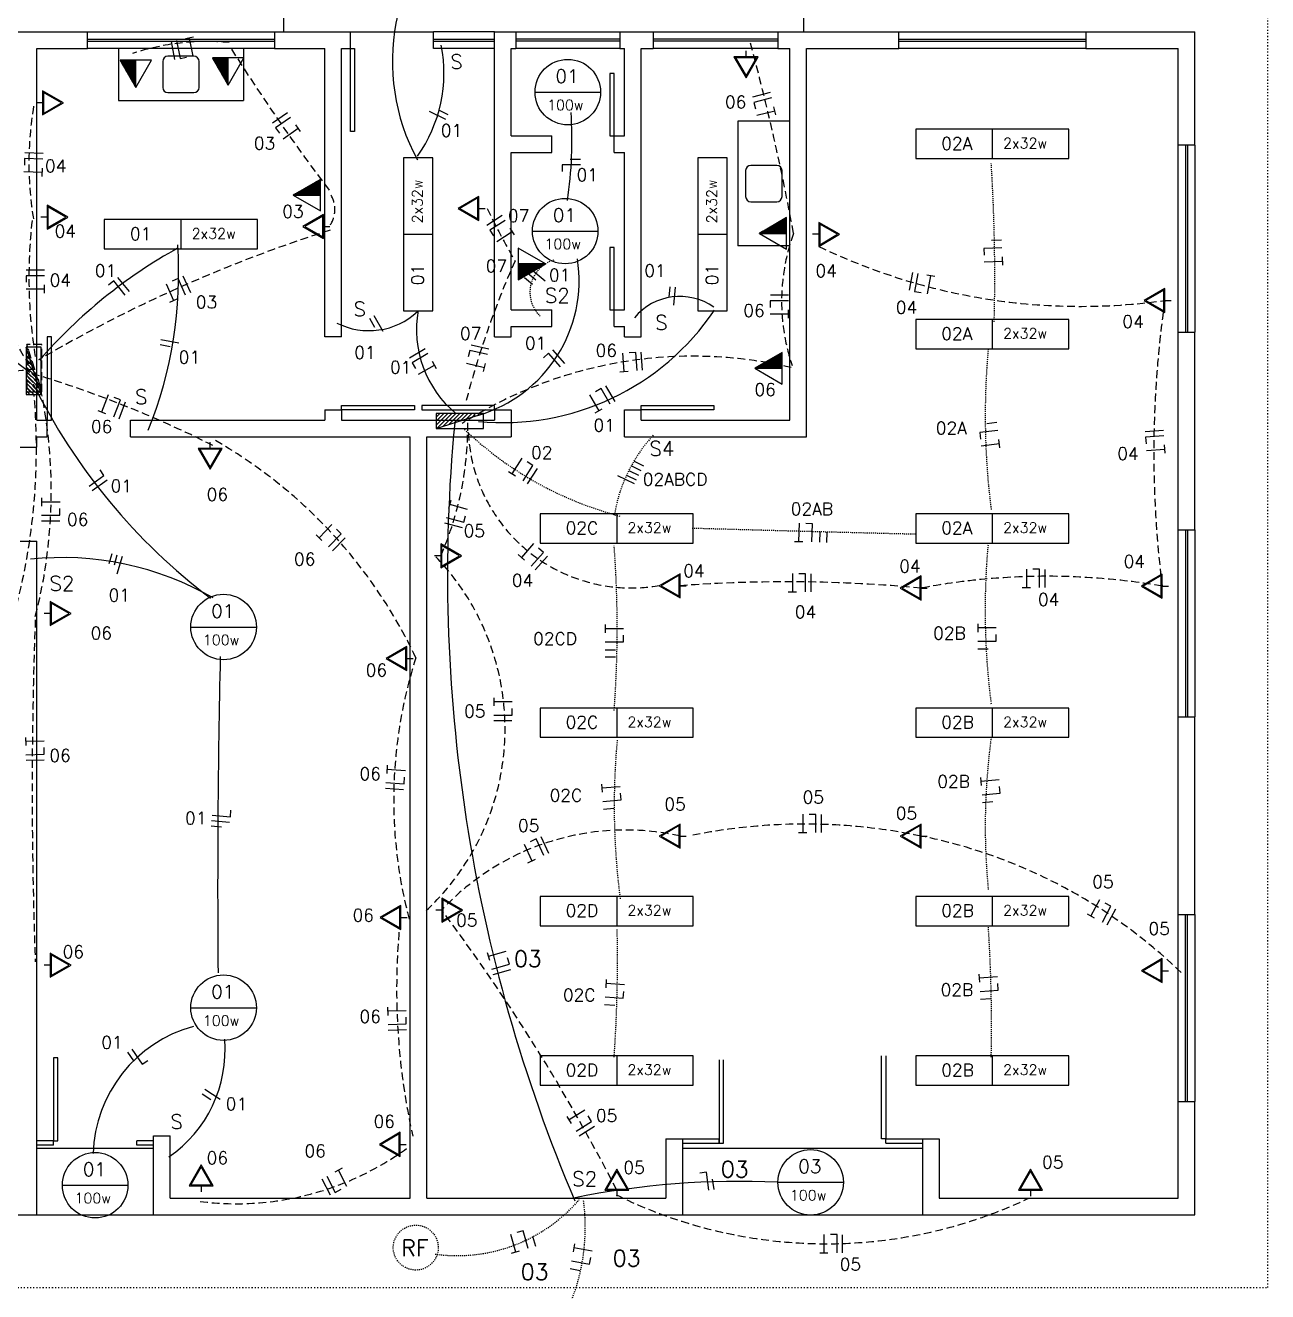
# Model space of a CAD drawing. Extents: x 4776 to 9276, y -14 to 2986.
# Drawn here: x 5489 to 6683, y 991 to 2209 of the extents above; entities that cross this region are included whole.
import ezdxf

# ---------------------------------------------------------------- set-up
doc = ezdxf.new("R2010")
doc.units = 0
doc.header["$MEASUREMENT"] = 0
for name, pattern in [('HIDDEN', [0.375, 0.25, -0.125]), ('HIDDEN22', [3, 1, -1, -1]), ('PONT', [2, 1, -1])]:
    doc.linetypes.add(name, pattern=pattern)
doc.layers.get('0').update_dxf_attribs({"linetype": 'CONTINUOUS'})
for name, color, linetype in [('025PR', 7, 'CONTINUOUS'), ('ELETRICA', 1, 'CONTINUOUS'), ('ELETRIN', 5, 'PONT'), ('ELETRON', 5, 'CONTINUOUS'), ('INTERR', 2, 'CONTINUOUS')]:
    doc.layers.add(name, color=color, linetype=linetype)
doc.styles.add('ROMANS', font='ROMANS.shx')
doc.styles.get("Standard").update_dxf_attribs({"font": 'romans.shx', "width": 0.8})

# ---------------------------------------------------------------- blocks, each defined once
blk = doc.blocks.new('FNT')
at = {"layer": 'ELETRON', "color": 154}
for p, q in [((-8.9, 9), (-8.9, -8.5)), ((-3.6, 8.9), (-3.6, -8.6)), ((13.1, 8.9), (5.2, 8.9)), ((9.1, -8.8), (9.1, 8.9)), ((-3.6, -8.6), (2.8, -8.6))]:
    blk.add_line(p, q, dxfattribs=at)
blk = doc.blocks.new('*X8')
at = {"color": 0}
for p, q in [((14.356, 4.662), (14.568, 4.874)), ((14.358, 4.662), (14.572, 4.876)), ((14.36, 4.662), (14.576, 4.878)), ((14.362, 4.662), (14.581, 4.881)), ((14.364, 4.662), (14.585, 4.883)), ((14.365, 4.662), (14.589, 4.886)), ((14.367, 4.662), (14.593, 4.888)), ((14.369, 4.662), (14.597, 4.891)), ((14.371, 4.662), (14.602, 4.893)), ((14.372, 4.662), (14.606, 4.895)), ((14.374, 4.662), (14.61, 4.898)), ((14.376, 4.662), (14.614, 4.9)), ((14.378, 4.662), (14.618, 4.903)), ((14.379, 4.662), (14.622, 4.905)), ((14.381, 4.662), (14.627, 4.907)), ((14.383, 4.662), (14.631, 4.91)), ((14.385, 4.662), (14.635, 4.912)), ((14.386, 4.662), (14.639, 4.915)), ((14.388, 4.662), (14.643, 4.917)), ((14.39, 4.662), (14.648, 4.92)), ((14.392, 4.662), (14.652, 4.922)), ((14.394, 4.662), (14.656, 4.924)), ((14.395, 4.662), (14.66, 4.927)), ((14.397, 4.662), (14.664, 4.929)), ((14.399, 4.662), (14.668, 4.932)), ((14.401, 4.662), (14.673, 4.934)), ((14.402, 4.662), (14.677, 4.936)), ((14.404, 4.662), (14.681, 4.939)), ((14.406, 4.662), (14.685, 4.941)), ((14.408, 4.662), (14.689, 4.944)), ((14.409, 4.662), (14.694, 4.946)), ((14.411, 4.662), (14.698, 4.949)), ((14.413, 4.662), (14.702, 4.951)), ((14.415, 4.662), (14.706, 4.953)), ((14.417, 4.662), (14.71, 4.956)), ((14.418, 4.662), (14.714, 4.958)), ((14.42, 4.662), (14.719, 4.961)), ((14.422, 4.662), (14.723, 4.963)), ((14.424, 4.662), (14.726, 4.964)), ((14.425, 4.662), (14.726, 4.962)), ((14.427, 4.662), (14.726, 4.961)), ((14.429, 4.662), (14.726, 4.959)), ((14.431, 4.662), (14.726, 4.957)), ((14.432, 4.662), (14.726, 4.955)), ((14.434, 4.662), (14.726, 4.954)), ((14.436, 4.662), (14.726, 4.952)), ((14.438, 4.662), (14.726, 4.95)), ((14.44, 4.662), (14.726, 4.948)), ((14.441, 4.662), (14.726, 4.947)), ((14.443, 4.662), (14.726, 4.945)), ((14.445, 4.662), (14.726, 4.943)), ((14.447, 4.662), (14.726, 4.941)), ((14.448, 4.662), (14.726, 4.939)), ((14.45, 4.662), (14.726, 4.938)), ((14.452, 4.662), (14.726, 4.936)), ((14.454, 4.662), (14.726, 4.934)), ((14.455, 4.662), (14.726, 4.932)), ((14.457, 4.662), (14.726, 4.931)), ((14.459, 4.662), (14.726, 4.929)), ((14.461, 4.662), (14.726, 4.927)), ((14.463, 4.662), (14.726, 4.925)), ((14.464, 4.662), (14.726, 4.924)), ((14.466, 4.662), (14.726, 4.922)), ((14.468, 4.662), (14.726, 4.92)), ((14.47, 4.662), (14.726, 4.918)), ((14.471, 4.662), (14.726, 4.917)), ((14.473, 4.662), (14.726, 4.915)), ((14.475, 4.662), (14.726, 4.913)), ((14.477, 4.662), (14.726, 4.911)), ((14.478, 4.662), (14.726, 4.909)), ((14.48, 4.662), (14.726, 4.908)), ((14.482, 4.662), (14.726, 4.906)), ((14.484, 4.662), (14.726, 4.904)), ((14.485, 4.662), (14.726, 4.902)), ((14.487, 4.662), (14.726, 4.901)), ((14.489, 4.662), (14.726, 4.899)), ((14.491, 4.662), (14.726, 4.897)), ((14.493, 4.662), (14.726, 4.895)), ((14.494, 4.662), (14.726, 4.894)), ((14.496, 4.662), (14.726, 4.892)), ((14.498, 4.662), (14.726, 4.89)), ((14.5, 4.662), (14.726, 4.888)), ((14.501, 4.662), (14.726, 4.886)), ((14.503, 4.662), (14.726, 4.885)), ((14.505, 4.662), (14.726, 4.883)), ((14.507, 4.662), (14.726, 4.881)), ((14.508, 4.662), (14.726, 4.879)), ((14.51, 4.662), (14.726, 4.878)), ((14.512, 4.662), (14.726, 4.876)), ((14.514, 4.662), (14.726, 4.874)), ((14.203, 4.662), (14.204, 4.664)), ((14.204, 4.662), (14.208, 4.666)), ((14.206, 4.662), (14.213, 4.668)), ((14.208, 4.662), (14.217, 4.671)), ((14.21, 4.662), (14.221, 4.673)), ((14.211, 4.662), (14.225, 4.676)), ((14.213, 4.662), (14.229, 4.678)), ((14.215, 4.662), (14.233, 4.68)), ((14.217, 4.662), (14.238, 4.683)), ((14.219, 4.662), (14.242, 4.685)), ((14.22, 4.662), (14.246, 4.688)), ((14.222, 4.662), (14.25, 4.69)), ((14.224, 4.662), (14.254, 4.693)), ((14.226, 4.662), (14.259, 4.695)), ((14.227, 4.662), (14.263, 4.697)), ((14.229, 4.662), (14.267, 4.7)), ((14.231, 4.662), (14.271, 4.702)), ((14.233, 4.662), (14.275, 4.705)), ((14.234, 4.662), (14.279, 4.707)), ((14.236, 4.662), (14.284, 4.709)), ((14.238, 4.662), (14.288, 4.712)), ((14.24, 4.662), (14.292, 4.714)), ((14.242, 4.662), (14.296, 4.717)), ((14.243, 4.662), (14.3, 4.719)), ((14.245, 4.662), (14.305, 4.722)), ((14.247, 4.662), (14.309, 4.724)), ((14.249, 4.662), (14.313, 4.726)), ((14.25, 4.662), (14.317, 4.729)), ((14.252, 4.662), (14.321, 4.731)), ((14.254, 4.662), (14.325, 4.734)), ((14.256, 4.662), (14.33, 4.736)), ((14.257, 4.662), (14.334, 4.738)), ((14.259, 4.662), (14.338, 4.741)), ((14.261, 4.662), (14.342, 4.743)), ((14.263, 4.662), (14.346, 4.746)), ((14.265, 4.662), (14.351, 4.748)), ((14.266, 4.662), (14.355, 4.75)), ((14.268, 4.662), (14.359, 4.753)), ((14.27, 4.662), (14.363, 4.755)), ((14.272, 4.662), (14.367, 4.758)), ((14.273, 4.662), (14.372, 4.76)), ((14.275, 4.662), (14.376, 4.763)), ((14.277, 4.662), (14.38, 4.765)), ((14.279, 4.662), (14.384, 4.767)), ((14.28, 4.662), (14.388, 4.77)), ((14.282, 4.662), (14.392, 4.772)), ((14.284, 4.662), (14.397, 4.775)), ((14.286, 4.662), (14.401, 4.777)), ((14.288, 4.662), (14.405, 4.779)), ((14.289, 4.662), (14.409, 4.782)), ((14.291, 4.662), (14.413, 4.784)), ((14.293, 4.662), (14.418, 4.787)), ((14.295, 4.662), (14.422, 4.789)), ((14.296, 4.662), (14.426, 4.792)), ((14.298, 4.662), (14.43, 4.794)), ((14.3, 4.662), (14.434, 4.796)), ((14.302, 4.662), (14.438, 4.799)), ((14.303, 4.662), (14.443, 4.801)), ((14.305, 4.662), (14.447, 4.804)), ((14.307, 4.662), (14.451, 4.806)), ((14.309, 4.662), (14.455, 4.808)), ((14.31, 4.662), (14.459, 4.811)), ((14.312, 4.662), (14.464, 4.813)), ((14.314, 4.662), (14.468, 4.816)), ((14.316, 4.662), (14.472, 4.818)), ((14.318, 4.662), (14.476, 4.821)), ((14.319, 4.662), (14.48, 4.823)), ((14.321, 4.662), (14.484, 4.825)), ((14.323, 4.662), (14.489, 4.828)), ((14.325, 4.662), (14.493, 4.83)), ((14.326, 4.662), (14.497, 4.833)), ((14.328, 4.662), (14.501, 4.835)), ((14.33, 4.662), (14.505, 4.837)), ((14.332, 4.662), (14.51, 4.84)), ((14.333, 4.662), (14.514, 4.842)), ((14.335, 4.662), (14.518, 4.845)), ((14.337, 4.662), (14.522, 4.847)), ((14.339, 4.662), (14.526, 4.85)), ((14.341, 4.662), (14.53, 4.852)), ((14.342, 4.662), (14.535, 4.854)), ((14.344, 4.662), (14.539, 4.857)), ((14.346, 4.662), (14.543, 4.859)), ((14.348, 4.662), (14.547, 4.862)), ((14.349, 4.662), (14.551, 4.864)), ((14.351, 4.662), (14.556, 4.866)), ((14.353, 4.662), (14.56, 4.869)), ((14.355, 4.662), (14.564, 4.871)), ((14.516, 4.662), (14.726, 4.872)), ((14.517, 4.662), (14.726, 4.871)), ((14.519, 4.662), (14.726, 4.869)), ((14.521, 4.662), (14.726, 4.867)), ((14.523, 4.662), (14.726, 4.865)), ((14.524, 4.662), (14.726, 4.863)), ((14.526, 4.662), (14.726, 4.862)), ((14.528, 4.662), (14.726, 4.86)), ((14.53, 4.662), (14.726, 4.858)), ((14.531, 4.662), (14.726, 4.856)), ((14.533, 4.662), (14.726, 4.855)), ((14.535, 4.662), (14.726, 4.853)), ((14.537, 4.662), (14.726, 4.851)), ((14.539, 4.662), (14.726, 4.849)), ((14.54, 4.662), (14.726, 4.848)), ((14.542, 4.662), (14.726, 4.846)), ((14.544, 4.662), (14.726, 4.844)), ((14.546, 4.662), (14.726, 4.842)), ((14.547, 4.662), (14.726, 4.84)), ((14.549, 4.662), (14.726, 4.839)), ((14.551, 4.662), (14.726, 4.837)), ((14.553, 4.662), (14.726, 4.835)), ((14.554, 4.662), (14.726, 4.833)), ((14.556, 4.662), (14.726, 4.832)), ((14.558, 4.662), (14.726, 4.83)), ((14.56, 4.662), (14.726, 4.828)), ((14.562, 4.662), (14.726, 4.826)), ((14.563, 4.662), (14.726, 4.825)), ((14.565, 4.662), (14.726, 4.823)), ((14.567, 4.662), (14.726, 4.821)), ((14.569, 4.662), (14.726, 4.819)), ((14.57, 4.662), (14.726, 4.818)), ((14.572, 4.662), (14.726, 4.816)), ((14.574, 4.662), (14.726, 4.814)), ((14.576, 4.662), (14.726, 4.812)), ((14.577, 4.662), (14.726, 4.81)), ((14.579, 4.662), (14.726, 4.809)), ((14.581, 4.662), (14.726, 4.807)), ((14.583, 4.662), (14.726, 4.805)), ((14.584, 4.662), (14.726, 4.803)), ((14.586, 4.662), (14.726, 4.802)), ((14.588, 4.662), (14.726, 4.8)), ((14.59, 4.662), (14.726, 4.798)), ((14.592, 4.662), (14.726, 4.796)), ((14.593, 4.662), (14.726, 4.795)), ((14.595, 4.662), (14.726, 4.793)), ((14.597, 4.662), (14.726, 4.791)), ((14.599, 4.662), (14.726, 4.789)), ((14.6, 4.662), (14.726, 4.787)), ((14.602, 4.662), (14.726, 4.786)), ((14.604, 4.662), (14.726, 4.784)), ((14.606, 4.662), (14.726, 4.782)), ((14.607, 4.662), (14.726, 4.78)), ((14.609, 4.662), (14.726, 4.779)), ((14.611, 4.662), (14.726, 4.777)), ((14.613, 4.662), (14.726, 4.775)), ((14.615, 4.662), (14.726, 4.773)), ((14.616, 4.662), (14.726, 4.772)), ((14.618, 4.662), (14.726, 4.77)), ((14.62, 4.662), (14.726, 4.768)), ((14.622, 4.662), (14.726, 4.766)), ((14.623, 4.662), (14.726, 4.764)), ((14.625, 4.662), (14.726, 4.763)), ((14.627, 4.662), (14.726, 4.761)), ((14.629, 4.662), (14.726, 4.759)), ((14.63, 4.662), (14.726, 4.757)), ((14.632, 4.662), (14.726, 4.756)), ((14.634, 4.662), (14.726, 4.754)), ((14.636, 4.662), (14.726, 4.752)), ((14.638, 4.662), (14.726, 4.75)), ((14.639, 4.662), (14.726, 4.749)), ((14.641, 4.662), (14.726, 4.747)), ((14.643, 4.662), (14.726, 4.745)), ((14.645, 4.662), (14.726, 4.743)), ((14.646, 4.662), (14.726, 4.741)), ((14.648, 4.662), (14.726, 4.74)), ((14.65, 4.662), (14.726, 4.738)), ((14.652, 4.662), (14.726, 4.736)), ((14.653, 4.662), (14.726, 4.734)), ((14.655, 4.662), (14.726, 4.733)), ((14.657, 4.662), (14.726, 4.731)), ((14.659, 4.662), (14.726, 4.729)), ((14.661, 4.662), (14.726, 4.727)), ((14.662, 4.662), (14.726, 4.726)), ((14.664, 4.662), (14.726, 4.724)), ((14.666, 4.662), (14.726, 4.722)), ((14.668, 4.662), (14.726, 4.72)), ((14.669, 4.662), (14.726, 4.719)), ((14.671, 4.662), (14.726, 4.717)), ((14.673, 4.662), (14.726, 4.715)), ((14.675, 4.662), (14.726, 4.713)), ((14.676, 4.662), (14.726, 4.711)), ((14.678, 4.662), (14.726, 4.71)), ((14.68, 4.662), (14.726, 4.708)), ((14.682, 4.662), (14.726, 4.706)), ((14.683, 4.662), (14.726, 4.704)), ((14.685, 4.662), (14.726, 4.703)), ((14.687, 4.662), (14.726, 4.701)), ((14.689, 4.662), (14.726, 4.699)), ((14.691, 4.662), (14.726, 4.697)), ((14.692, 4.662), (14.726, 4.696)), ((14.694, 4.662), (14.726, 4.694)), ((14.696, 4.662), (14.726, 4.692)), ((14.698, 4.662), (14.726, 4.69)), ((14.699, 4.662), (14.726, 4.688)), ((14.701, 4.662), (14.726, 4.687)), ((14.703, 4.662), (14.726, 4.685)), ((14.705, 4.662), (14.726, 4.683)), ((14.706, 4.662), (14.726, 4.681)), ((14.708, 4.662), (14.726, 4.68)), ((14.71, 4.662), (14.726, 4.678)), ((14.712, 4.662), (14.726, 4.676)), ((14.714, 4.662), (14.726, 4.674)), ((14.715, 4.662), (14.726, 4.673)), ((14.717, 4.662), (14.726, 4.671)), ((14.719, 4.662), (14.726, 4.669)), ((14.721, 4.662), (14.726, 4.667)), ((14.722, 4.662), (14.726, 4.665)), ((14.724, 4.662), (14.726, 4.664))]:
    blk.add_line(p, q, dxfattribs=at)
blk = doc.blocks.new('TMEDIA')
at = {"layer": 'ELETRICA'}
blk.add_line((-0.524, 0), (0, 0), dxfattribs=at)
blk.add_lwpolyline([(-0.524, 0), (0, -0.303), (0, 0.303)], close=True, dxfattribs=at)
blk.add_blockref('*X8', (-14.726, -4.662), dxfattribs=at)
blk = doc.blocks.new('TM')
at = {"xscale": 50, "yscale": 50, "zscale": 50}
blk.add_blockref('TMEDIA', (0, 0), dxfattribs=at)
blk = doc.blocks.new('TB')
at = {"layer": 'ELETRON', "linetype": 'CONTINUOUS'}
for p, q in [((0.9, 11.6), (-19.1, 0)), ((0, 10.1), (-17.3, 0)), ((-17.3, 0), (0, -9.9)), ((0, -9.9), (0, 10.1)), ((0, 0), (6.8, 0)), ((0.9, -11.5), (0.9, 11.6)), ((-19.1, 0), (0.9, -11.5))]:
    blk.add_line(p, q, dxfattribs=at)

msp = doc.modelspace()

# ---------------------------------------------------------------- linework, layer by layer
for p, q in [((5736.9, 2682.5), (5736.9, 2202.5)), ((6236.9, 2682.5), (6236.9, 2202.5)), ((5110.4, 2202.5), (5548.4, 2202.5)), ((5548.4, 2202.5), (5728.4, 2202.5)), ((5548.4, 2186.5), (5548.4, 2202.5)), ((5548.4, 2195.5), (5728.4, 2195.5)), ((5548.4, 2193.5), (5728.4, 2193.5)), ((5728.4, 2202.5), (5728.4, 2186.5)), ((5728.4, 2202.5), (5801.4, 2202.5)), ((5801.4, 2202.5), (5881.4, 2202.5)), ((5801.4, 2186.5), (5801.4, 2202.5)), ((5939.9, 2202.5), (5881.4, 2202.5)), ((5881.4, 2186.5), (5881.4, 2202.5)), ((5881.4, 2195.5), (5939.9, 2195.5)), ((5881.4, 2193.5), (5939.9, 2193.5)), ((5939.9, 1909), (5939.9, 2202.5)), ((5939.9, 2202.5), (5960.4, 2202.5)), ((5960.4, 2202.5), (6060.4, 2202.5)), ((5960.4, 2202.5), (5960.4, 2186.5)), ((6060.4, 2195.5), (5960.4, 2195.5)), ((6060.4, 2193.5), (5960.4, 2193.5)), ((6060.4, 2202.5), (6092.4, 2202.5)), ((6060.4, 2202.5), (6060.4, 2186.5)), ((6092.4, 2202.5), (6212.4, 2202.5)), ((6092.4, 2202.5), (6092.4, 2186.5)), ((6212.4, 2195.5), (6092.4, 2195.5)), ((6212.4, 2193.5), (6092.4, 2193.5)), ((6212.4, 2202.5), (6328.6, 2202.5)), ((6212.4, 2202.5), (6212.4, 2186.5)), ((6328.6, 2202.5), (6508.6, 2202.5)), ((6328.6, 2186.5), (6328.6, 2202.5)), ((6328.6, 2195.5), (6508.6, 2195.5)), ((6328.6, 2193.5), (6508.6, 2193.5)), ((6508.6, 2202.5), (6613.4, 2202.5)), ((6508.6, 2202.5), (6508.6, 2186.5)), ((6613.4, 2093.5), (6613.4, 2202.5)), ((5499.9, 1829), (5499.9, 2186.5)), ((5499.9, 2186.5), (5548.4, 2186.5)), ((5728.4, 2186.5), (5548.4, 2186.5)), ((5578.4, 2186.5), (5578.4, 2136.5)), ((5698.4, 2186.5), (5698.4, 2136.5)), ((5728.4, 2186.5), (5776.9, 2186.5)), ((5728.4, 2186.5), (5776.9, 2186.5)), ((5776.9, 1909), (5776.9, 2186.5)), ((5792.9, 1909), (5792.9, 2186.5)), ((5792.9, 2186.5), (5801.4, 2186.5)), ((5801.4, 2106.5), (5801.4, 2186.5)), ((5801.4, 2186.5), (5805.4, 2186.5)), ((5805.4, 2186.5), (5805.4, 2106.5)), ((5939.9, 2186.5), (5881.4, 2186.5)), ((5955.9, 2102.5), (5955.9, 2186.5)), ((5955.9, 2186.5), (5960.4, 2186.5)), ((6060.4, 2186.5), (5960.4, 2186.5)), ((6060.4, 2186.5), (6064.9, 2186.5)), ((6064.9, 2102.5), (6064.9, 2186.5)), ((6080.9, 1909), (6080.9, 2186.5)), ((6080.9, 2186.5), (6092.4, 2186.5)), ((6212.4, 2186.5), (6092.4, 2186.5)), ((6212.4, 2186.5), (6223.9, 2186.5)), ((6223.9, 1829), (6223.9, 2186.5)), ((6239.9, 1813), (6239.9, 2186.5)), ((6239.9, 2186.5), (6328.6, 2186.5)), ((6508.6, 2186.5), (6328.6, 2186.5)), ((6508.6, 2186.5), (6597.4, 2186.5)), ((6597.4, 2093.5), (6597.4, 2186.5)), ((5620.9, 2174), (5620.9, 2149)), ((5650.9, 2179), (5625.9, 2179)), ((5655.9, 2149), (5655.9, 2174)), ((6050.9, 2162.5), (6050.9, 2102.5)), ((6054.9, 2162.5), (6050.9, 2162.5)), ((6054.9, 2102.5), (6054.9, 2162.5)), ((5578.4, 2136.5), (5698.4, 2136.5)), ((5625.9, 2144), (5650.9, 2144)), ((6173.9, 2116.5), (6173.9, 1996.5)), ((6223.9, 2116.5), (6173.9, 2116.5)), ((5805.4, 2106.5), (5801.4, 2106.5)), ((5955.9, 2102.5), (5994.9, 2102.5)), ((5994.9, 2086.5), (5994.9, 2102.5)), ((6050.9, 2102.5), (6054.9, 2102.5)), ((6054.9, 2086.5), (6054.9, 2102.5)), ((6054.9, 2102.5), (6064.9, 2102.5)), ((5955.9, 1935), (5955.9, 2086.5)), ((5955.9, 2086.5), (5994.9, 2086.5)), ((6054.9, 2086.5), (6064.9, 2086.5)), ((6064.9, 1935), (6064.9, 2086.5)), ((6597.4, 1913.5), (6597.4, 2093.5)), ((6613.4, 2093.5), (6597.4, 2093.5)), ((6604.4, 2093.5), (6604.4, 1913.5)), ((6606.4, 2093.5), (6606.4, 1913.5)), ((6613.4, 2093.5), (6613.4, 1913.5)), ((6211.4, 2074), (6186.4, 2074)), ((6181.4, 2069), (6181.4, 2044)), ((6216.4, 2044), (6216.4, 2069)), ((6186.4, 2039), (6211.4, 2039)), ((6054.9, 1995), (6050.9, 1995)), ((6050.9, 1995), (6050.9, 1935)), ((6054.9, 1935), (6054.9, 1995)), ((6223.9, 1996.5), (6173.9, 1996.5)), ((5955.9, 1935), (5994.9, 1935)), ((5994.9, 1919), (5994.9, 1935)), ((6050.9, 1935), (6054.9, 1935)), ((6054.9, 1935), (6064.9, 1935)), ((6054.9, 1919), (6054.9, 1935)), ((5955.9, 1909), (5955.9, 1919)), ((5955.9, 1919), (5994.9, 1919)), ((6054.9, 1919), (6064.9, 1919)), ((6064.9, 1909), (6064.9, 1919)), ((6597.4, 1723.5), (6597.4, 1913.5)), ((6597.4, 1913.5), (6613.4, 1913.5)), ((6613.4, 1723.5), (6613.4, 1913.5)), ((5509.9, 1909), (5509.9, 1829)), ((5513.9, 1909), (5509.9, 1909)), ((5513.9, 1829), (5513.9, 1909)), ((5792.9, 1909), (5776.9, 1909)), ((5939.9, 1909), (5955.9, 1909)), ((6064.9, 1909), (6080.9, 1909)), ((5792.9, 1843), (5862.9, 1843)), ((5792.9, 1839), (5792.9, 1843)), ((5862.9, 1843), (5862.9, 1839)), ((5939.9, 1843), (5869.9, 1843)), ((5869.9, 1843), (5869.9, 1839)), ((5939.9, 1839), (5939.9, 1843)), ((6080.9, 1843), (6150.9, 1843)), ((6080.9, 1839), (6080.9, 1843)), ((6150.9, 1843), (6150.9, 1839)), ((5499.9, 1829), (5509.9, 1829)), ((5509.9, 1813), (5509.9, 1829)), ((5509.9, 1829), (5513.9, 1829)), ((5589.9, 1829), (5776.9, 1829)), ((5589.9, 1813), (5589.9, 1829)), ((5776.9, 1839), (5776.9, 1829)), ((5776.9, 1839), (5792.9, 1839)), ((5862.9, 1839), (5792.9, 1839)), ((5792.9, 1839), (5792.9, 1829)), ((5792.9, 1829), (5939.9, 1829)), ((5869.9, 1839), (5939.9, 1839)), ((5939.9, 1839), (5955.9, 1839)), ((5939.9, 1839), (5939.9, 1829)), ((5955.9, 1839), (5955.9, 1813)), ((6064.9, 1813), (6064.9, 1839)), ((6064.9, 1839), (6080.9, 1839)), ((6150.9, 1839), (6080.9, 1839)), ((6080.9, 1829), (6080.9, 1839)), ((6080.9, 1829), (6223.9, 1829)), ((5483.9, 1803), (5499.9, 1803)), ((5499.9, 1803), (5499.9, 1813)), ((5499.9, 1813), (5509.9, 1813)), ((5589.9, 1813), (5858.9, 1813)), ((5858.9, 1080.5), (5858.9, 1813)), ((5874.9, 1080.5), (5874.9, 1813)), ((5874.9, 1813), (5955.9, 1813)), ((6064.9, 1813), (6239.9, 1813)), ((6597.4, 1543.5), (6597.4, 1723.5)), ((6597.4, 1723.5), (6613.4, 1723.5)), ((6604.4, 1723.5), (6604.4, 1543.5)), ((6606.4, 1723.5), (6606.4, 1543.5)), ((6613.4, 1723.5), (6613.4, 1543.5)), ((5483.9, 1712.5), (5499.9, 1712.5)), ((5499.9, 1064.5), (5499.9, 1712.5)), ((6597.4, 1353.5), (6597.4, 1543.5)), ((6597.4, 1543.5), (6613.4, 1543.5)), ((6613.4, 1353.5), (6613.4, 1543.5)), ((6597.4, 1173.5), (6597.4, 1353.5)), ((6597.4, 1353.5), (6613.4, 1353.5)), ((6604.4, 1173.5), (6604.4, 1353.5)), ((6606.4, 1173.5), (6606.4, 1353.5)), ((6613.4, 1353.5), (6613.4, 1173.5)), ((5515.9, 1215.5), (5515.9, 1135.5)), ((5519.9, 1215.5), (5515.9, 1215.5)), ((5519.9, 1135.5), (5519.9, 1215.5)), ((6156.1, 1213.5), (6156.1, 1133.5)), ((6160.1, 1133.5), (6160.1, 1213.5)), ((6312.1, 1137.5), (6312.1, 1217.5)), ((6316.1, 1217.5), (6316.1, 1137.5)), ((6597.4, 1173.5), (6613.4, 1173.5)), ((6597.4, 1080.5), (6597.4, 1173.5)), ((6613.4, 1064.5), (6613.4, 1173.5)), ((5515.9, 1135.5), (5499.9, 1135.5)), ((5515.9, 1131.5), (5515.9, 1135.5)), ((5515.9, 1135.5), (5519.9, 1135.5)), ((5611.9, 1135.5), (5595.9, 1135.5)), ((5595.9, 1131.5), (5595.9, 1135.5)), ((5611.9, 1064.5), (5611.9, 1140.5)), ((5611.9, 1140.5), (5627.9, 1140.5)), ((5627.9, 1080.5), (5627.9, 1140.5)), ((6104.6, 1137.5), (6120.6, 1137.5)), ((6104.6, 1137.5), (6104.6, 1080.5)), ((6120.6, 1137.5), (6120.6, 1064.5)), ((6120.6, 1137.5), (6156.1, 1137.5)), ((6120.6, 1133.5), (6156.1, 1133.5)), ((6156.1, 1133.5), (6156.1, 1137.5)), ((6156.1, 1133.5), (6160.1, 1133.5)), ((6316.1, 1137.5), (6312.1, 1137.5)), ((6316.1, 1133.5), (6316.1, 1137.5)), ((6316.1, 1137.5), (6351.6, 1137.5)), ((6316.1, 1133.5), (6351.6, 1133.5)), ((6351.6, 1137.5), (6351.6, 1064.5)), ((6351.6, 1137.5), (6367.6, 1137.5)), ((6367.6, 1137.5), (6367.6, 1080.5)), ((5515.9, 1131.5), (5499.9, 1131.5)), ((5499.9, 1128.5), (5611.9, 1128.5)), ((5611.9, 1131.5), (5595.9, 1131.5)), ((6120.6, 1128.5), (6351.6, 1128.5)), ((5627.9, 1080.5), (5858.9, 1080.5)), ((5874.9, 1080.5), (6104.6, 1080.5)), ((6367.6, 1080.5), (6597.4, 1080.5)), ((5110.4, 1064.5), (5499.9, 1064.5)), ((5499.9, 1064.5), (5611.9, 1064.5)), ((5611.9, 1064.5), (6120.6, 1064.5)), ((6120.6, 1064.5), (6351.6, 1064.5)), ((6351.6, 1064.5), (6613.4, 1064.5))]:
    msp.add_line(p, q)
at = {"linetype": 'HIDDEN22'}
for p, q in [((6683.4, 994.5), (6683.4, 2272.5)), ((5040.4, 994.5), (6683.4, 994.5))]:
    msp.add_line(p, q, dxfattribs=at)
for centre, start, end in [((5625.9, 2174), 90, 180), ((5650.9, 2174), 0, 90), ((5625.9, 2149), 180, 270), ((5650.9, 2149), 270, 0), ((6186.4, 2069), 90, 180), ((6211.4, 2069), 0, 90), ((6186.4, 2044), 180, 270), ((6211.4, 2044), 270, 0)]:
    msp.add_arc(centre, 5, start, end)
at = {"layer": 'ELETRIN', "linetype": 'HIDDEN', "ltscale": 30}
for p, q in [((5504.6, 1901.7), (5490.2, 1901.7)), ((5504.6, 1856.2), (5490.2, 1901.7)), ((5490.2, 1901.7), (5490.2, 1856.2)), ((5504.6, 1856.2), (5504.6, 1901.7)), ((5492, 1896.2), (5490.2, 1897.9)), ((5493.8, 1890.6), (5490.2, 1894.1)), ((5495.5, 1885), (5490.2, 1890.3)), ((5497.3, 1879.5), (5490.2, 1886.5)), ((5499, 1873.9), (5490.2, 1882.7)), ((5500.8, 1868.3), (5490.2, 1878.8)), ((5502.6, 1862.7), (5490.2, 1875)), ((5504.3, 1857.1), (5490.2, 1871.2)), ((5501.4, 1856.2), (5490.2, 1867.4)), ((5497.6, 1856.2), (5490.2, 1863.6)), ((5493.8, 1856.2), (5490.2, 1859.8)), ((5490.2, 1856.2), (5504.6, 1856.2))]:
    msp.add_line(p, q, dxfattribs=at)
at = {"layer": 'ELETRIN'}
msp.add_circle((5864.2, 1032.9), 21.6, dxfattribs=at)
at = {"layer": 'ELETRIN', "linetype": 'HIDDEN', "ltscale": 30}
for centre, radius, start, end in [((5663.7, 1963.5), 229.7, 84.7179, 108.2402), ((6036.6, 2219.5), 640.4, 183.0447, 211.7347), ((7327.4, 3220.6), 1939.5, 212.2432, 217.1805), ((3860.3, 1569.1), 2407.7, 10.5243, 14.9974), ((5825.6, 2075.9), 333.4, 170.5169, 189.4831), ((5758.9, 2031.6), 27.5, 327.5098, 32.4902), ((6526, 2314.5), 656.7, 205.4217, 210.4024), ((5977.7, 1966.5), 485.5, 173.5745, 189.0916), ((6202.8, 689.3), 1387.8, 107.6545, 120.3594), ((6408.4, 1943.1), 192.4, 160.1199, 198.6441), ((6503.8, 2517.8), 579.4, 244.2136, 278.0098), ((6765.6, 1625.1), 881.5, 156.109, 165.5108), ((7593, 1797.1), 1019.1, 171.7125, 187.2058), ((6130.7, 1477.5), 412.9, 76.7526, 122.5107), ((5530.5, 1376.3), 502.4, 93.6701, 116.5141), ((5189.4, 852.1), 1066.4, 63.2637, 73.499), ((5033.4, 1760.5), 480.3, 345.4696, 13.0017), ((4889, 1801.7), 610.4, 323.5165, 4.8833), ((5602.5, 1822.9), 311.7, 336.4782, 1.1261), ((6071.3, 1824.3), 156.8, 182.7077, 280.7615), ((5437, 1399.5), 472.1, 25.1776, 60.5521), ((5710.8, 1531.9), 239.3, 313.072, 43.7605), ((6221.1, 289.8), 1383.6, 84.648, 94.2597), ((6471.4, 1022.8), 655.9, 80.2948, 100.6536), ((9935.6, 1472.3), 4440.3, 177.8761, 182.1239), ((6292.4, 1463.5), 449.4, 162.2711, 194.9665), ((6238.2, 891.4), 548.9, 78.2314, 101.2889), ((6066, 1193.1), 241.5, 77.4964, 137.0378), ((6249.8, 934.1), 504.8, 46.0567, 78.5356), ((4363.2, 217.2), 1905.1, 27.2085, 36.7705), ((6502.3, 1281.9), 656.5, 174.2727, 192.4644), ((5691.8, 1353.3), 278.2, 262.7781, 306.8572), ((6258.8, 1492.2), 455.6, 243.7172, 295.3418)]:
    msp.add_arc(centre, radius, start, end, dxfattribs=at)
at = {"layer": 'ELETRIN'}
for centre, radius, start, end in [((4667.4, 1966.7), 1753.6, 358.5905, 3.5727), ((6006.1, 1952.1), 32.1, 106.538, 226.4543), ((7130.4, 1833.3), 718.6, 174.8577, 187.2654), ((6146.6, 2066.6), 341, 226.3186, 255.4156), ((6202.7, 1713.4), 149.5, 137.5188, 171.0334), ((7585.3, 52286.4), 50582.2, 268.35115, 268.5957), ((4970.1, 1628.8), 1087.8, 355.8309, 4.1691), ((7120.3, 1646.2), 708.6, 174.7695, 187.3537), ((7051.9, 1438.1), 640.1, 172.2967, 185.4552), ((6745.8, 1457.7), 690.8, 174.7465, 187.4167), ((4949.4, 1246.1), 1468.5, 358.8329, 3.7726), ((4678.9, 1310), 1379.3, 356.0971, 1.2368), ((5904, 1180.2), 155, 262.103, 319.2643), ((5830.7, 1052.8), 196.5, 286.6022, 7.6072)]:
    msp.add_arc(centre, radius, start, end, dxfattribs=at)
at = {"layer": 'ELETRON', "linetype": 'CONTINUOUS'}
for p, q in [((5978.9, 2144.5), (6041.9, 2144.5)), ((5976.4, 2010.8), (6039.4, 2010.8)), ((5504, 1899.1), (5489.6, 1899.1)), ((5504, 1853.6), (5489.6, 1899.1)), ((5489.6, 1899.1), (5489.6, 1853.6)), ((5491.4, 1893.6), (5489.6, 1895.3)), ((5493.1, 1888), (5489.6, 1891.5)), ((5504, 1853.6), (5504, 1899.1)), ((5494.9, 1882.4), (5489.6, 1887.7)), ((5496.6, 1876.8), (5489.6, 1883.9)), ((5498.4, 1871.3), (5489.6, 1880.1)), ((5500.2, 1865.7), (5489.6, 1876.2)), ((5501.9, 1860.1), (5489.6, 1872.4)), ((5503.7, 1854.5), (5489.6, 1868.6)), ((5500.8, 1853.6), (5489.6, 1864.8)), ((5497, 1853.6), (5489.6, 1861)), ((5493.2, 1853.6), (5489.6, 1857.1)), ((5489.6, 1853.6), (5504, 1853.6)), ((5883.9, 1820.9), (5929.4, 1835.3)), ((5929.4, 1835.3), (5883.9, 1835.3)), ((5883.9, 1835.3), (5883.9, 1820.9)), ((5883.9, 1824.1), (5895.1, 1835.3)), ((5883.9, 1827.9), (5891.3, 1835.3)), ((5883.9, 1831.7), (5887.5, 1835.3)), ((5884.8, 1821.2), (5898.9, 1835.3)), ((5890.4, 1823), (5902.7, 1835.3)), ((5896, 1824.7), (5906.6, 1835.3)), ((5901.6, 1826.5), (5910.4, 1835.3)), ((5907.2, 1828.3), (5914.2, 1835.3)), ((5912.7, 1830), (5918, 1835.3)), ((5918.3, 1831.8), (5921.8, 1835.3)), ((5923.9, 1833.5), (5925.6, 1835.3)), ((5929.4, 1820.9), (5929.4, 1835.3)), ((5883.9, 1820.9), (5929.4, 1820.9)), ((5647.9, 1629.9), (5710.9, 1629.9)), ((5647.9, 1263.7), (5710.9, 1263.7)), ((5524.4, 1092.9), (5587.4, 1092.9)), ((6212.4, 1095.7), (6275.4, 1095.7))]:
    msp.add_line(p, q, dxfattribs=at)
at = {"layer": 'ELETRON', "color": 154}
for p, q in [((5893.2, 2118), (5877.5, 2125.9)), ((5895.3, 2122.7), (5886.5, 2127.1)), ((6005, 2074.6), (6005, 2068.1)), ((6022.5, 2074.6), (6005, 2074.6)), ((6022.5, 2079.6), (6012.6, 2079.6)), ((6427.6, 2002.2), (6417.7, 2001.8)), ((6427.9, 1994.7), (6410.4, 1994)), ((6410.4, 1994), (6410.7, 1987.5)), ((6428.6, 1978), (6428.3, 1986)), ((5975.1, 1974.2), (5988.5, 1963)), ((6410.8, 1981.2), (6428.5, 1982)), ((5573.7, 1962.8), (5568.7, 1958.7)), ((5584.9, 1949.3), (5573.7, 1962.8)), ((5589, 1952.6), (5577.8, 1966.1)), ((5968.8, 1966.2), (5976.4, 1959.8)), ((5971.9, 1970.2), (5979.5, 1963.8)), ((6108.5, 1957.2), (6107.7, 1947.3)), ((6113.6, 1956.9), (6112.2, 1939.5)), ((5819.6, 1927), (5824.4, 1918.4)), ((5823.9, 1929.6), (5832.6, 1914.4)), ((5618.3, 1901.6), (5628, 1899.8)), ((5619.1, 1906.6), (5636.3, 1903.4)), ((5873.3, 1897.5), (5858.1, 1888.7)), ((5875.8, 1892.9), (5860.6, 1884.1)), ((5991.9, 1893.2), (5987, 1888.9)), ((6003.5, 1880.1), (5991.9, 1893.2)), ((6007.5, 1883.4), (5995.9, 1896.5)), ((5860.6, 1884.1), (5863.9, 1878.5)), ((5866.9, 1873), (5882.2, 1881.9)), ((5884.2, 1878.4), (5880.2, 1885.3)), ((6031.3, 1853.3), (6040.1, 1837.9)), ((6042.5, 1859.5), (6036.9, 1856.3)), ((6051.2, 1844.3), (6042.5, 1859.5)), ((6055.8, 1846.7), (6047.1, 1862)), ((6036.6, 1836), (6043.5, 1839.9)), ((6423.9, 1819), (6406.5, 1816.9)), ((6406.5, 1816.9), (6407.2, 1810.5)), ((6423, 1826.5), (6413.2, 1825.3)), ((6407.8, 1804.3), (6425.4, 1806.4)), ((6425.9, 1802.4), (6424.9, 1810.3)), ((5966.2, 1792.3), (5956.7, 1777.3)), ((5564.3, 1775.7), (5560.6, 1781)), ((5953.3, 1779.5), (5960.1, 1775.2)), ((5967.5, 1770.5), (5976.9, 1785.3)), ((5976.9, 1785.3), (5971.4, 1788.8)), ((5971.8, 1767.6), (5981.2, 1782.4)), ((5550.1, 1765.5), (5564.3, 1775.7)), ((5553, 1761.2), (5567.3, 1771.4)), ((6074.4, 1767.6), (6058.6, 1775.2)), ((6233, 1729.9), (6232.4, 1712.2)), ((6245.7, 1729.3), (6239.3, 1729.5)), ((6245.1, 1711.8), (6245.7, 1729.3)), ((6252.6, 1711.5), (6253, 1721.4)), ((6259.6, 1711.3), (6259.9, 1721.1)), ((6228.4, 1712.3), (6236.4, 1712.1)), ((5572, 1700.3), (5569.2, 1690.8)), ((5576.9, 1699), (5574.1, 1689.5)), ((5581.9, 1697.7), (5576.8, 1680.9)), ((6404.7, 1633.1), (6404.7, 1625.1)), ((6046.3, 1632.3), (6046.3, 1624.3)), ((6064, 1628.3), (6046.3, 1628.3)), ((6063.9, 1615.6), (6063.9, 1622)), ((6422.3, 1629.1), (6404.7, 1629.1)), ((6422.2, 1616.4), (6422.2, 1622.8)), ((6046.3, 1615.6), (6063.9, 1615.6)), ((6404.7, 1616.4), (6422.2, 1616.4)), ((6404.7, 1608.9), (6414.6, 1608.9)), ((6046.3, 1608.1), (6056.2, 1608.1)), ((6046.3, 1601.1), (6056.2, 1601.1)), ((6042.8, 1478.8), (6043.5, 1470.9)), ((6060.7, 1476.3), (6043.1, 1474.9)), ((6407.2, 1485.2), (6407.9, 1477.3)), ((6425.2, 1482.8), (6407.6, 1481.2)), ((6426.1, 1470), (6425.6, 1476.5)), ((6044.2, 1462.2), (6061.7, 1463.6)), ((6061.7, 1463.6), (6061.1, 1470.1)), ((6408.7, 1468.5), (6426.1, 1470)), ((6409.3, 1461), (6419.2, 1461.9)), ((5685.9, 1447.3), (5686.5, 1453.7)), ((6044.8, 1454.7), (6054.7, 1455.5)), ((5667.4, 1438.7), (5677.3, 1437.8)), ((5667.8, 1443.8), (5685.2, 1442.1)), ((5668.4, 1449), (5685.9, 1447.3)), ((5932.8, 1316.9), (5935, 1309.3)), ((5950.9, 1317.9), (5933.9, 1313.1)), ((5937.3, 1300.8), (5954.2, 1305.6)), ((5954.2, 1305.6), (5952.5, 1311.8)), ((5938.6, 1295.7), (5955.5, 1300.5)), ((6405.7, 1296), (6406.3, 1288.1)), ((6423.6, 1293.3), (6406, 1292)), ((6047.4, 1290.8), (6046.9, 1282.9)), ((6064.8, 1285.7), (6047.2, 1286.9)), ((6063.8, 1273), (6064.3, 1279.4)), ((6406.9, 1279.3), (6424.4, 1280.6)), ((6424.4, 1280.6), (6423.9, 1287)), ((6046.3, 1274.2), (6063.8, 1273)), ((6407.4, 1271.8), (6417.3, 1272.5)), ((6045.8, 1266.7), (6055.7, 1266)), ((5587.1, 1220.8), (5592.7, 1212.7)), ((5591.2, 1223.7), (5601.2, 1209.3)), ((5601.2, 1209.3), (5606.5, 1212.9)), ((5661.5, 1185.2), (5676.2, 1175.7)), ((5658.8, 1180.8), (5667.2, 1175.5)), ((6143.8, 1105.4), (6137.4, 1104.6)), ((6146.1, 1088.1), (6143.8, 1105.4)), ((6151, 1088.8), (6149.7, 1098.6)), ((5967.6, 1049), (5961.4, 1047.3)), ((5972.3, 1032.1), (5967.6, 1049)), ((5955.3, 1045.7), (5960, 1028.7)), ((5979.5, 1034.1), (5976.9, 1043.6)), ((6017, 1036.6), (6015.6, 1028.8)), ((5956.2, 1027.6), (5963.8, 1029.8)), ((6033.7, 1029.6), (6016.3, 1032.7)), ((6031.2, 1017.1), (6032.4, 1023.4)), ((6012.6, 1012.8), (6022.4, 1011)), ((6014, 1020.2), (6031.2, 1017.1))]:
    msp.add_line(p, q, dxfattribs=at)
at = {"layer": 'ELETRON', "color": 184}
for p, q in [((6078.8, 1775.6), (6069.9, 1779.9)), ((6080.9, 1780.2), (6072, 1784.5)), ((6083.4, 1784.7), (6074.5, 1789)), ((6076.6, 1771.1), (6067.7, 1775.5))]:
    msp.add_line(p, q, dxfattribs=at)
at = {"layer": 'ELETRON', "linetype": 'CONTINUOUS'}
for centre in [(6010.4, 2144.5), (6007.9, 2010.8), (5679.4, 1629.9), (5679.4, 1263.7), (5555.9, 1092.9), (6243.9, 1095.7)]:
    msp.add_circle(centre, 31.5, dxfattribs=at)
at = {"layer": 'ELETRON'}
for centre, radius, start, end in [((6040.2, 2174.1), 198.5, 130.1604, 208.487), ((5752.1, 2163), 139.2, 324.8431, 11.0197), ((5630.6, 2098.5), 383.8, 351.2684, 3.9567), ((6263.2, 2928.8), 1305, 224.8537, 233.8394), ((5877.1, 1560.2), 497, 119.066, 138.9379), ((5230.5, 1970.4), 405.7, 338.116, 3.8343), ((5886, 1963.4), 135.3, 286.2826, 8.8158), ((6118.2, 1890.8), 57.1, 55.1032, 140.0767), ((5819.2, 1983.6), 68.6, 243.2277, 312.8338), ((5970, 1916.2), 105.2, 170.0313, 230.2667), ((5948.1, 2071.7), 245.2, 264.4991, 326.0492), ((6016.7, 2120.8), 580.4, 206.2854, 232.9421), ((7438.2, 1680.4), 1543.5, 174.5704, 202.982), ((5524.2, 1406.3), 290.4, 60.0333, 96.0452), ((15716.1, 1378.6), 10042.4, 178.72768, 180.46485), ((5684.9, 1119.2), 131.1, 105.2421, 178.1428), ((5556.1, 1223), 124.8, 304.4372, 4.7197), ((6175, 299.3), 797.3, 87.3145, 101.5041)]:
    msp.add_arc(centre, radius, start, end, dxfattribs=at)
at = {"layer": 'INTERR'}
for p, q in [((6492.3, 2108.8), (6345, 2108.8)), ((6345, 2108.8), (6345, 2080.6)), ((6418.6, 2108.8), (6418.6, 2080.6)), ((6492.3, 2080.6), (6492.3, 2108.8)), ((5852.3, 2081.4), (5852.3, 1934.1)), ((5880.5, 2081.4), (5852.3, 2081.4)), ((5880.5, 1934.1), (5880.5, 2081.4)), ((6135.4, 2081.4), (6135.4, 1934.1)), ((6163.6, 2081.4), (6135.4, 2081.4)), ((6163.6, 1934.1), (6163.6, 2081.4)), ((6345, 2080.6), (6492.3, 2080.6)), ((5564.7, 2021.9), (5564.7, 1993.7)), ((5712.1, 2021.9), (5564.7, 2021.9)), ((5638.4, 2021.9), (5638.4, 1993.7)), ((5712.1, 1993.7), (5712.1, 2021.9)), ((5852.3, 2007.8), (5880.5, 2007.8)), ((6135.4, 2007.8), (6163.6, 2007.8)), ((5564.7, 1993.7), (5712.1, 1993.7)), ((5852.3, 1934.1), (5880.5, 1934.1)), ((6135.4, 1934.1), (6163.6, 1934.1)), ((6492.3, 1925.8), (6345, 1925.8)), ((6345, 1925.8), (6345, 1897.6)), ((6418.6, 1925.8), (6418.6, 1897.6)), ((6492.3, 1897.6), (6492.3, 1925.8)), ((6345, 1897.6), (6492.3, 1897.6)), ((6131.1, 1738.9), (5983.7, 1738.9)), ((5983.7, 1738.9), (5983.7, 1710.7)), ((6057.4, 1738.9), (6057.4, 1710.7)), ((6131.1, 1710.7), (6131.1, 1738.9)), ((6492.3, 1738.9), (6345, 1738.9)), ((6345, 1738.9), (6345, 1710.7)), ((6418.6, 1738.9), (6418.6, 1710.7)), ((6492.3, 1710.7), (6492.3, 1738.9)), ((5983.7, 1710.7), (6131.1, 1710.7)), ((6345, 1710.7), (6492.3, 1710.7)), ((6131.1, 1552), (5983.7, 1552)), ((5983.7, 1552), (5983.7, 1523.8)), ((6057.4, 1552), (6057.4, 1523.8)), ((6131.1, 1523.8), (6131.1, 1552)), ((6492.3, 1552), (6345, 1552)), ((6345, 1552), (6345, 1523.8)), ((6418.6, 1552), (6418.6, 1523.8)), ((6492.3, 1523.8), (6492.3, 1552)), ((5983.7, 1523.8), (6131.1, 1523.8)), ((6345, 1523.8), (6492.3, 1523.8)), ((6131.1, 1370.8), (5983.7, 1370.8)), ((5983.7, 1370.8), (5983.7, 1342.6)), ((6057.4, 1370.8), (6057.4, 1342.6)), ((6131.1, 1342.6), (6131.1, 1370.8)), ((6492.3, 1370.8), (6345, 1370.8)), ((6345, 1370.8), (6345, 1342.6)), ((6418.6, 1370.8), (6418.6, 1342.6)), ((6492.3, 1342.6), (6492.3, 1370.8)), ((5983.7, 1342.6), (6131.1, 1342.6)), ((6345, 1342.6), (6492.3, 1342.6)), ((6131.1, 1217.4), (5983.7, 1217.4)), ((5983.7, 1217.4), (5983.7, 1189.2)), ((6057.4, 1217.4), (6057.4, 1189.2)), ((6131.1, 1189.2), (6131.1, 1217.4)), ((6492.3, 1217.4), (6345, 1217.4)), ((6345, 1217.4), (6345, 1189.2)), ((6418.6, 1217.4), (6418.6, 1189.2)), ((6492.3, 1189.2), (6492.3, 1217.4)), ((5983.7, 1189.2), (6131.1, 1189.2)), ((6345, 1189.2), (6492.3, 1189.2))]:
    msp.add_line(p, q, dxfattribs=at)

# ---------------------------------------------------------------- block references
at = {"layer": 'ELETRIN', "linetype": 'HIDDEN', "ltscale": 30}
for name, p, rotation in [('FNT', (5639.4, 2186), 10.90233293888225), ('TB', (6181.8, 2177.4), 90), ('TM', (5595, 2175.2), 90), ('TM', (5683.8, 2177.4), 90), ('TB', (5506.2, 2134.1), 180), ('FNT', (6198.5, 2133.2), 284.0473928701911), ('FNT', (5738.5, 2112.1), 305.2399058479822), ('FNT', (5496.5, 2076.8), 268.2086102304447), ('TB', (5510.5, 2024.2), 180), ('FNT', (5944.6, 2013.3), 302.6407422970909), ('TB', (6252.6, 2007.7), 180), ('TM', (5962.6, 1979.2), 180), ('FNT', (5498.2, 1964.3), 270), ('FNT', (5636, 1955.9), 204.1278718188887), ('FNT', (6348.9, 1960.6), 349.7034793683309), ('FNT', (6213.7, 1940.2), 270), ('FNT', (5923.7, 1890.5), 256.9949986175128), ('FNT', (6072.8, 1885.3), 184.3950897191457), ('FNT', (5573.8, 1841.7), 158.9783490649253), ('FNT', (6574.9, 1809.5), 274.577688692095), ('TB', (5666.5, 1800.9), 90), ('FNT', (5513.3, 1741), 90), ('FNT', (5903, 1736.5), 74.73285092127271), ('FNT', (5783.9, 1715.8), 135.9628532968402), ('TB', (5889.1, 1698.5), 180), ('FNT', (5978.5, 1697.5), 138.3899710516325), ('FNT', (6235.5, 1672.6), 180), ('FNT', (6460.5, 1676.9), 180), ('TB', (5513.6, 1643), 180), ('FNT', (5948.2, 1548.8), 90), ('FNT', (5498.2, 1510.9), 91.3650549221254), ('FNT', (5844.7, 1483.2), 85.59767155982253), ('FNT', (6245.4, 1441.1), 180), ('TB', (5890.2, 1357.6), 180), ('FNT', (6525.5, 1355.5), 151.7190119133743), ('TB', (5513.6, 1304.7), 180), ('FNT', (5846.4, 1251.4), 91.84913690318268), ('FNT', (6024.1, 1152.7), 122.0266578399075), ('TB', (5657.8, 1093.3), 270), ('FNT', (5785.9, 1095.3), 27.62652853011758), ('TB', (6057.6, 1089.2), 270), ('TB', (6455.3, 1089.2), 270), ('FNT', (6265.7, 1036.8), 180)]:
    msp.add_blockref(name, p, dxfattribs=dict(at, rotation=rotation))
for name, p in [('TM', (5772.6, 2045.4)), ('TB', (5924, 2032.6)), ('TB', (5774.7, 2015.1)), ('TM', (6220.8, 2008.6)), ('TB', (6583.7, 1944)), ('TM', (6216.5, 1878.8)), ('TB', (6117.4, 1669.6)), ('TB', (6349.2, 1667.4)), ('TB', (6581.1, 1669.3)), ('TB', (5854.8, 1599.6)), ('TB', (6117.4, 1428.8)), ('TB', (6349.2, 1428.8)), ('TB', (5849, 1350.4)), ('TB', (6581.1, 1299.3)), ('TB', (5848.3, 1132.2))]:
    msp.add_blockref(name, p, dxfattribs=at)
at = {"layer": 'ELETRIN', "rotation": 204.4261191116643}
msp.add_blockref('FNT', (5980.3, 1416.7), dxfattribs=at)

# ---------------------------------------------------------------- texts
at = {"color": 7, "linetype": 'CONTINUOUS'}
for s, height, p in [(' 2x32w', 10, (5870.7, 2011.3)), (' 2x32w', 10, (6153.8, 2011.3)), ('01', 12, (6155.1, 1958.7))]:
    msp.add_text(s, height=height, rotation=90, dxfattribs=at).set_placement(p)
at = {"layer": '025PR', "linetype": 'CONTINUOUS'}
for s, height, p in [('01', 12, (5888.3, 2101.6)), ('02A', 12, (6369.5, 2089.1)), (' 2x32w', 10, (6422.2, 2090.4)), ('01', 12, (6018.8, 2058.9)), ('01', 12, (5589.3, 2002.2)), (' 2x32w', 10, (5641.9, 2003.5)), ('01', 12, (5555.6, 1966.7)), ('01', 12, (5992.2, 1962.5)), ('01', 12, (6084, 1966.7)), ('02A', 12, (6369.5, 1906.1)), (' 2x32w', 10, (6422.2, 1907.4)), ('01', 12, (5969.2, 1897)), ('01', 12, (5636.3, 1883.5)), ('01', 12, (5805, 1888)), ('01', 12, (5839.5, 1873.8)), ('01', 12, (6035.1, 1818)), ('02A', 12, (6364.3, 1815.3)), ('02', 12, (5975.1, 1791.7)), ('01', 12, (5570.7, 1759.6)), ('02ABCD', 12, (6082.5, 1766)), ('02AB', 12, (6224.8, 1737.5)), ('02C', 12, (6008.3, 1719.2)), (' 2x32w', 10, (6060.9, 1720.5)), ('02A', 12, (6369.5, 1719.2)), (' 2x32w', 10, (6422.2, 1720.5)), ('01', 12, (5568.8, 1654.6)), ('02CD', 12, (5977.1, 1612.7)), ('02B', 12, (6361.7, 1618)), ('02C', 12, (6008.3, 1532.3)), (' 2x32w', 10, (6060.9, 1533.6)), ('02B', 12, (6369.5, 1532.3)), (' 2x32w', 10, (6422.2, 1533.6)), ('02B', 12, (6365.7, 1475.4)), ('02C', 12, (5992.9, 1462)), ('01', 12, (5642.4, 1440.1)), ('02D', 12, (6008.3, 1351.1)), (' 2x32w', 10, (6060.9, 1352.4)), ('02B', 12, (6369.5, 1351.1)), (' 2x32w', 10, (6422.2, 1352.4)), ('02C', 12, (6005.7, 1269.9)), ('02B', 12, (6368.9, 1275)), ('01', 12, (5561.8, 1224.3)), ('02D', 12, (6008.3, 1197.7)), (' 2x32w', 10, (6060.9, 1199)), ('02B', 12, (6369.5, 1197.7)), (' 2x32w', 10, (6422.2, 1199)), ('01', 12, (5681.5, 1165.1))]:
    msp.add_text(s, height=height, dxfattribs=at).set_placement(p)
msp.add_text('01', height=12, rotation=90, dxfattribs=at).set_placement((5872, 1958.7))
at = {"layer": 'ELETRIN', "linetype": 'HIDDEN', "ltscale": 30, "style": 'ROMANS'}
for s, p in [('06', (6161.5, 2129)), ('03', (5708.5, 2089.3)), ('04', (5507.7, 2067.5)), ('03', (5735.8, 2023.7)), ('07', (5952.8, 2019.6)), ('04', (5516.9, 2004.7)), ('07', (5931.5, 1971.2)), ('04', (6248.6, 1966.6)), ('04', (5512.1, 1957.6)), ('03', (5652.7, 1936.5)), ('06', (6179.2, 1928.3)), ('04', (6325.8, 1931.4)), ('04', (6543.7, 1917.7)), ('07', (5906.7, 1906.3)), ('06', (6037.1, 1890)), ('06', (6189.9, 1852.3)), ('06', (5551.8, 1816.7)), ('04', (6538.8, 1790.7)), ('06', (5663.1, 1751.4)), ('06', (5528.8, 1727.3)), ('05', (5910.2, 1716.4)), ('06', (5747.1, 1689.2)), ('04', (6329.1, 1682.4)), ('04', (6544.9, 1686.9)), ('04', (6121.4, 1677.9)), ('04', (5956.6, 1668.8)), ('04', (6462.5, 1650.4)), ('04', (6228.7, 1638.4)), ('06', (5551.5, 1618.1)), ('06', (5816.1, 1582.4)), ('05', (5910.7, 1542.9)), ('06', (5511.9, 1500.3)), ('06', (5810.1, 1482.7)), ('05', (6103.3, 1453.5)), ('05', (6236.2, 1460.2)), ('05', (6325.8, 1444.7)), ('05', (5962.5, 1432.9)), ('05', (6514.7, 1378.8)), ('06', (5803.4, 1346.6)), ('05', (5903, 1341.9)), ('05', (6568.8, 1333.8)), ('06', (5524.6, 1311.4)), ('06', (5810.1, 1249.2)), ('06', (5823.6, 1148.3)), ('05', (6037.4, 1153.9)), ('06', (5663.1, 1113.2)), ('06', (5757.2, 1119.9)), ('05', (6466.5, 1109)), ('05', (6063.9, 1104)), ('05', (6271.9, 1010.8))]:
    msp.add_text(s, height=12, dxfattribs=at).set_placement(p)
at = {"layer": 'ELETRON', "color": 7, "linetype": 'CONTINUOUS'}
for s, height, p in [('01', 13, (5998.5, 2153.3)), ('100w', 10, (5990.5, 2127.1)), ('01', 13, (5996, 2019.6)), ('100w', 10, (5988, 1993.4)), ('01', 13, (5667.5, 1638.7)), ('100w', 10, (5659.5, 1612.5)), ('03', 15.6, (5958.6, 1303)), ('01', 13, (5667.5, 1272.5)), ('100w', 10, (5659.5, 1246.2)), ('01', 13, (5544.1, 1101.7)), ('03', 15.6, (6157.6, 1100.5)), ('03', 13, (6232, 1104.5)), ('100w', 10, (5536.1, 1075.5)), ('100w', 10, (6224, 1078.3)), ('RF', 15.6, (5850.3, 1024.7)), ('03', 15.6, (6053.6, 1014.8)), ('03', 15.6, (5965.2, 1001.8))]:
    msp.add_text(s, height=height, dxfattribs=at).set_placement(p)
at = {"layer": 'INTERR'}
for s, p in [('S ', (5897.4, 2166.8)), ('S2', (5988.3, 1941.8)), ('S', (5804.3, 1928.8)), ('S', (6094.4, 1915.8)), ('S', (5594.2, 1844.4)), ('S4', (6088.8, 1794.6)), ('S2', (5511.9, 1664.8)), ('S', (5628.2, 1147.1)), ('S2', (6014.6, 1092))]:
    msp.add_text(s, height=14, dxfattribs=at).set_placement(p)

doc.saveas('drawing.dxf')
